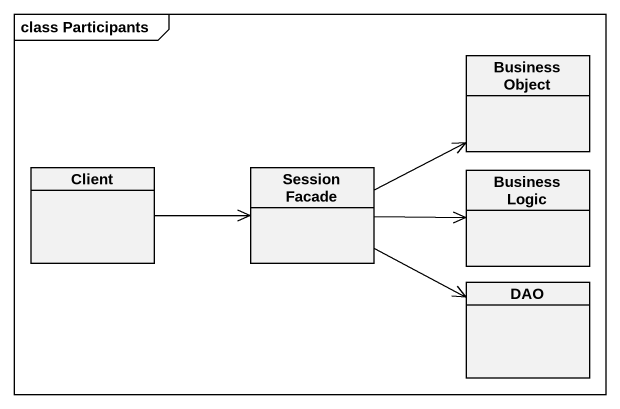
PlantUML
@startuml
mainframe class Participants
hide circle
hide empty members
class "Business Object" as Business_Object
class Client
class "Session Facade" as Session_Facade
class "Business Logic" as Business_Logic
class DAO
Client -right-> Session_Facade
Session_Facade -right-> Business_Object
Session_Facade -right-> Business_Logic
Session_Facade -right-> DAO
@enduml
